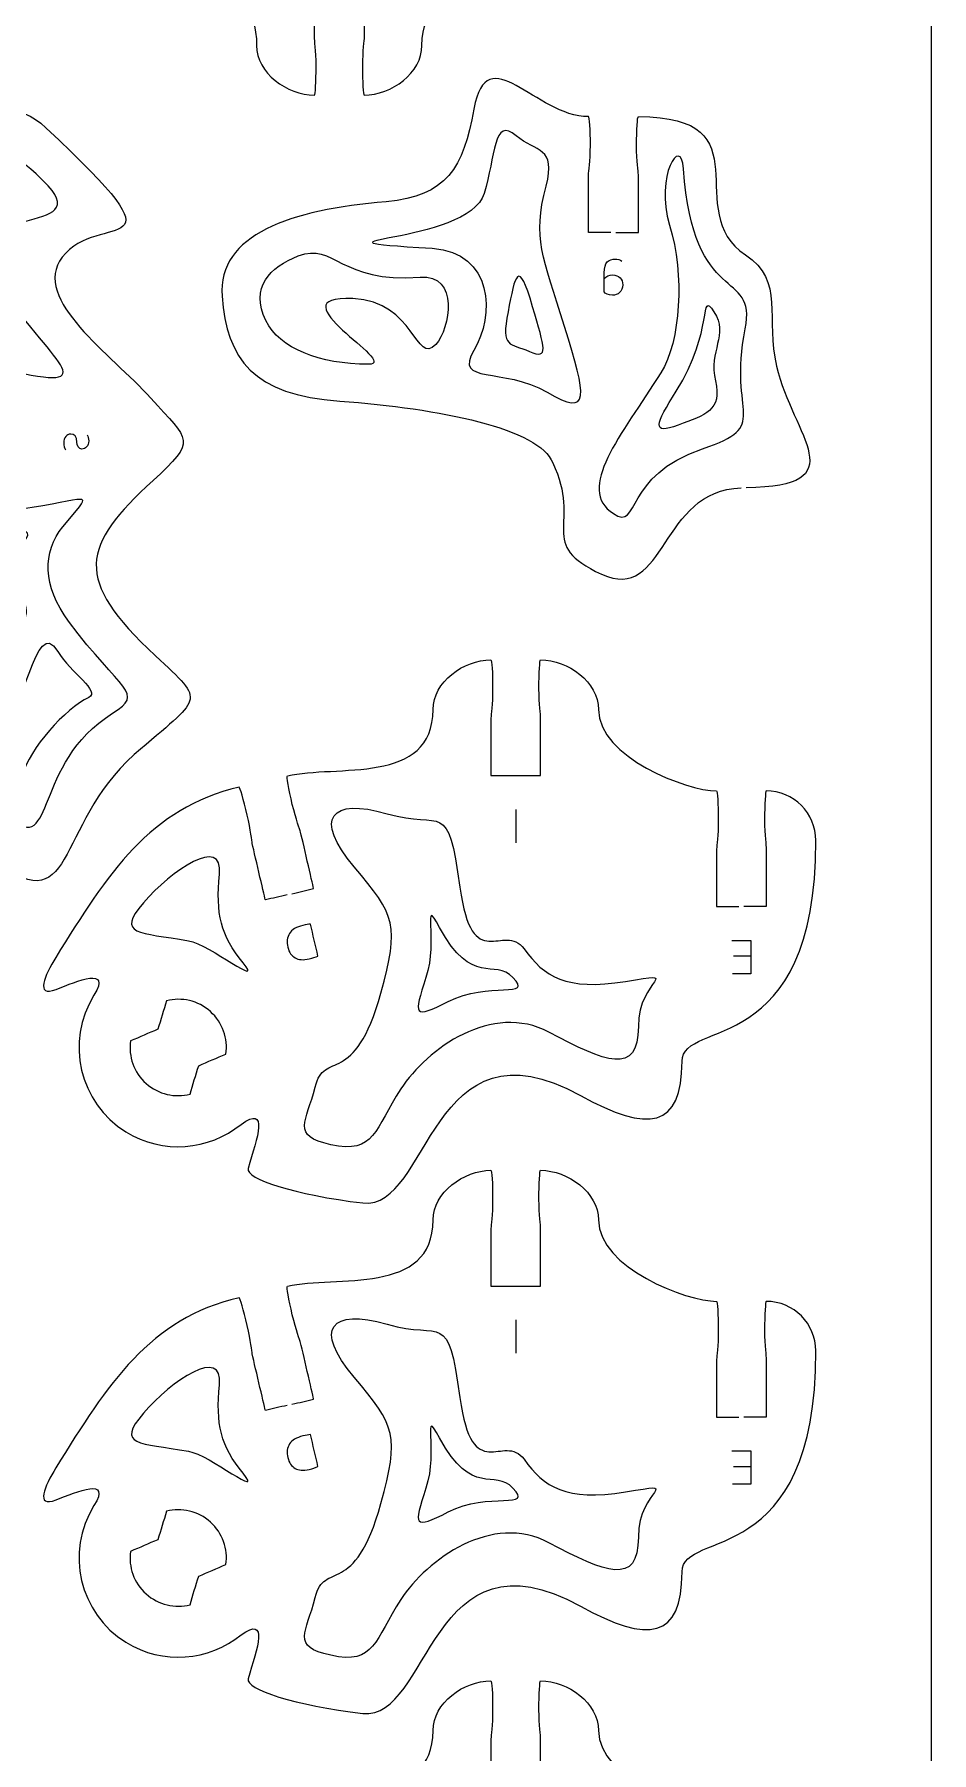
# Model space of a CAD drawing. Extents: x 0 to 300, y 0 to 300.
# Drawn here: x 245.8 to 300, y 66 to 169.9 of the extents above; entities that cross this region are included whole.
import ezdxf

# ---------------------------------------------------------------- set-up
doc = ezdxf.new("R2010")
doc.units = 0
doc.header["$MEASUREMENT"] = 0
doc.layers.add('DEFAULT', color=7, linetype='CONTINUOUS')

msp = doc.modelspace()

# ---------------------------------------------------------------- linework, layer by layer
at = {"layer": 'DEFAULT', "color": 1}
msp.add_lwpolyline([(300, 5.25), (300, 294.95)], dxfattribs=at)
at = {"layer": 'DEFAULT', "color": 250}
for points in [[(274.86, 123.05), (274.86, 121.03)], [(287.93, 115.13), (289.07, 115.13), (289.07, 113.11), (287.97, 113.11)], [(288.02, 114.19), (289.07, 114.19)], [(274.86, 92.19), (274.86, 90.17)], [(287.93, 84.27), (289.07, 84.27), (289.07, 82.25), (287.97, 82.25)], [(288.02, 83.33), (289.07, 83.33)]]:
    msp.add_lwpolyline(points, dxfattribs=at)
at = {"layer": 'DEFAULT', "color": 1}
for points, knots in [([(255.05, 182.01), (255.05, 181.56), (255.05, 181.11), (255.05, 180.66), (253.89, 180.66), (252.72, 180.66), (251.55, 180.66), (251.38, 180.66), (250.77, 180.75), (249.8, 180.75), (248.84, 180.75), (248.05, 180.71), (248.05, 180.66), (248.05, 179), (249.4, 177.66), (251.06, 177.66), (254.33, 177.66), (259.19, 173.49), (259.19, 169.24), (259.19, 167.58), (261.03, 166.23), (262.69, 166.23), (262.74, 166.23), (262.79, 167.02), (262.79, 167.98), (262.79, 168.95), (262.69, 169.56), (262.69, 169.73), (262.69, 170.9), (262.69, 172.07), (262.69, 173.24), (263.69, 173.24), (264.69, 173.24), (265.69, 173.24), (265.69, 172.07), (265.69, 170.9), (265.69, 169.73), (265.69, 169.56), (265.59, 168.95), (265.59, 167.98), (265.59, 167.02), (265.63, 166.23), (265.69, 166.23), (267.35, 166.23), (269.19, 167.58), (269.19, 169.24), (269.19, 173.83), (275.08, 172.56), (278, 173.25), (278.05, 173.26), (277.92, 174.03), (277.7, 174.97), (277.48, 175.92), (277.25, 176.49), (277.2, 176.66), (277, 177.51), (276.41, 180.07), (276.41, 180.07), (276.85, 180.17), (277.28, 180.27), (277.72, 180.37)], [0, 0, 0, 0, 3.83, 3.83, 3.83, 13.75, 13.75, 13.75, 14.75, 14.75, 14.75, 15.75, 15.75, 15.75, 16.75, 16.75, 16.75, 17.75, 17.75, 17.75, 18.75, 18.75, 18.75, 19.75, 19.75, 19.75, 20.75, 20.75, 20.75, 30.68, 30.68, 30.68, 39.18, 39.18, 39.18, 49.11, 49.11, 49.11, 50.11, 50.11, 50.11, 51.11, 51.11, 51.11, 52.11, 52.11, 52.11, 53.11, 53.11, 53.11, 54.11, 54.11, 54.11, 55.11, 55.11, 55.11, 56.11, 56.11, 56.11, 59.940117, 59.940117, 59.940117, 59.940117]), ([(280.61, 157.93), (280.16, 157.93), (279.71, 157.93), (279.26, 157.93), (279.26, 159.1), (279.26, 160.26), (279.26, 161.43), (279.26, 161.61), (279.37, 162.21), (279.37, 163.18), (279.37, 164.15), (279.32, 164.93), (279.26, 164.93), (276.05, 164.93), (273.12, 169.79), (272.33, 165.39), (271.7, 161.84), (270.66, 160.1), (267.03, 159.79), (261.22, 159.29), (256.83, 157.8), (257.11, 154.08), (257.39, 150.26), (258.97, 148.1), (264.23, 147.73), (270.23, 147.3), (276.34, 146.07), (277.09, 144), (278.88, 140.26), (276.06, 139.09), (280.04, 137.27), (283.97, 135.47), (283.56, 142.36), (288.48, 142.49)], [0, 0, 0, 0, 3.82, 3.82, 3.82, 13.74, 13.74, 13.74, 14.74, 14.74, 14.74, 15.74, 15.74, 15.74, 16.74, 16.74, 16.74, 17.74, 17.74, 17.74, 18.74, 18.74, 18.74, 19.74, 19.74, 19.74, 20.74, 20.74, 20.74, 21.74, 21.74, 21.74, 22.74, 22.74, 22.74, 22.74]), ([(235.11, 163.17), (239.12, 162.8), (243.11, 167.4), (246.46, 164.26), (255.36, 155.9), (249.64, 159.34), (247.44, 156.43), (245.52, 153.87), (250.43, 150.56), (252.79, 147.92), (255.17, 145.27), (255.61, 145.41), (252.93, 142.93), (248.6, 138.95), (248.06, 137), (253.08, 132.34), (256.22, 129.43), (255.86, 129.92), (251.8, 126.36), (246.88, 122.04), (248.38, 115.85), (242.95, 120.25)], [0, 0, 0, 0, 1, 1, 1, 2, 2, 2, 3, 3, 3, 4, 4, 4, 5, 5, 5, 6, 6, 6, 7, 7, 7, 7]), ([(280.91, 157.93), (281.36, 157.93), (281.81, 157.93), (282.27, 157.93), (282.27, 159.1), (282.27, 160.26), (282.27, 161.43), (282.27, 161.61), (282.16, 162.21), (282.16, 163.18), (282.16, 164.15), (282.21, 164.93), (282.27, 164.93), (290.06, 164.93), (284.75, 159.21), (288.75, 156.57), (291.13, 155), (289.94, 152.72), (290.62, 149.85), (291.63, 145.58), (295.46, 142.54), (288.78, 142.5)], [0, 0, 0, 0, 3.84, 3.84, 3.84, 13.76, 13.76, 13.76, 14.76, 14.76, 14.76, 15.76, 15.76, 15.76, 16.76, 16.76, 16.76, 17.76, 17.76, 17.76, 18.76, 18.76, 18.76, 18.76]), ([(261.33, 117.95), (261.77, 118.05), (262.21, 118.16), (262.64, 118.26), (262.64, 118.26), (262.05, 120.82), (261.85, 121.67), (261.81, 121.84), (261.57, 122.41), (261.35, 123.35), (261.13, 124.29), (261, 125.06), (261.05, 125.08), (263.97, 125.77), (269.86, 124.49), (269.86, 129.09), (269.86, 130.75), (271.7, 132.09), (273.36, 132.09), (273.42, 132.09), (273.46, 131.31), (273.46, 130.34), (273.46, 129.37), (273.36, 128.76), (273.36, 128.59), (273.36, 127.42), (273.36, 126.26), (273.36, 125.09), (274.36, 125.09), (275.36, 125.09), (276.36, 125.09), (276.36, 126.26), (276.36, 127.42), (276.36, 128.59), (276.36, 128.76), (276.26, 129.37), (276.26, 130.34), (276.26, 131.31), (276.31, 132.09), (276.36, 132.09), (278.02, 132.09), (279.86, 130.75), (279.86, 129.09), (279.86, 126.2), (285.2, 124.17), (287, 124.17), (287.06, 124.17), (287.1, 123.38), (287.1, 122.42), (287.1, 121.45), (287, 120.84), (287, 120.67), (287, 119.5), (287, 118.33), (287, 117.17), (287.45, 117.17), (287.9, 117.17), (288.35, 117.17)], [0, 0, 0, 0, 3.830117, 3.830117, 3.830117, 4.830117, 4.830117, 4.830117, 5.830117, 5.830117, 5.830117, 6.830117, 6.830117, 6.830117, 7.830117, 7.830117, 7.830117, 8.830117, 8.830117, 8.830117, 9.830117, 9.830117, 9.830117, 10.830117, 10.830117, 10.830117, 20.760117, 20.760117, 20.760117, 29.260117, 29.260117, 29.260117, 39.190117, 39.190117, 39.190117, 40.190117, 40.190117, 40.190117, 41.190117, 41.190117, 41.190117, 42.190117, 42.190117, 42.190117, 43.190117, 43.190117, 43.190117, 44.190117, 44.190117, 44.190117, 45.190117, 45.190117, 45.190117, 55.110117, 55.110117, 55.110117, 58.930117, 58.930117, 58.930117, 58.930117]), ([(261.04, 117.88), (260.6, 117.78), (260.16, 117.68), (259.72, 117.58), (259.72, 117.58), (259.12, 120.13), (258.93, 120.99), (258.89, 121.16), (258.85, 121.77), (258.62, 122.71), (258.4, 123.65), (258.19, 124.39), (258.13, 124.39), (252.73, 123.13), (250.21, 119.19), (247.05, 114.1), (246.38, 113.02), (245.78, 111.66), (247.07, 112.17), (248.36, 112.68), (250.44, 113.56), (249.36, 111.82), (247.61, 109.01), (248.48, 105.3), (251.29, 103.56), (253.52, 102.17), (256.32, 102.44), (258.25, 104.01), (259.95, 105.21), (259.24, 103.2), (258.68, 101.35), (258.49, 100.72), (261.53, 99.74), (265.61, 99.26), (269.69, 98.79), (269.65, 110.8), (278.78, 105.75), (282.88, 103.48), (284.91, 103.76), (284.91, 107.82), (284.91, 110.45), (293, 107.82), (293, 121.17), (293, 122.83), (291.66, 124.17), (290, 124.17), (289.95, 124.17), (289.9, 123.38), (289.9, 122.42), (289.9, 121.45), (290, 120.84), (290, 120.67), (290, 119.5), (290, 118.33), (290, 117.17), (289.55, 117.17), (289.1, 117.17), (288.65, 117.17)], [0, 0, 0, 0, 3.82038, 3.82038, 3.82038, 4.82038, 4.82038, 4.82038, 5.82038, 5.82038, 5.82038, 6.82038, 6.82038, 6.82038, 7.82038, 7.82038, 7.82038, 8.82038, 8.82038, 8.82038, 9.82038, 9.82038, 9.82038, 10.82038, 10.82038, 10.82038, 11.82038, 11.82038, 11.82038, 12.82038, 12.82038, 12.82038, 13.82038, 13.82038, 13.82038, 14.82038, 14.82038, 14.82038, 15.82038, 15.82038, 15.82038, 16.82038, 16.82038, 16.82038, 17.82038, 17.82038, 17.82038, 18.82038, 18.82038, 18.82038, 19.82038, 19.82038, 19.82038, 29.74038, 29.74038, 29.74038, 33.57038, 33.57038, 33.57038, 33.57038]), ([(256.4, 110.83), (257.15, 110.16), (257.46, 109.19), (257.34, 108.26), (256.79, 108.03), (256.24, 107.79), (255.69, 107.55), (255.51, 106.98), (255.34, 106.41), (255.17, 105.84), (254.26, 105.6), (253.26, 105.82), (252.51, 106.48), (251.76, 107.15), (251.44, 108.12), (251.57, 109.05), (252.12, 109.29), (252.67, 109.52), (253.22, 109.76), (253.4, 110.33), (253.57, 110.91), (253.75, 111.48), (254.65, 111.71), (255.65, 111.5), (256.4, 110.83)], [1, 1, 1, 1, 2, 2, 2, 7.111761, 7.111761, 7.111761, 12.198784, 12.198784, 12.198784, 13.198784, 13.198784, 13.198784, 14.198784, 14.198784, 14.198784, 19.297421, 19.297421, 19.297421, 24.412311, 24.412311, 24.412311, 25.412311, 25.412311, 25.412311, 25.412311]), ([(261.33, 87.09), (261.77, 87.19), (262.21, 87.29), (262.64, 87.4), (262.64, 87.4), (262.05, 89.96), (261.85, 90.81), (261.81, 90.98), (261.57, 91.54), (261.35, 92.49), (261.13, 93.43), (261, 94.2), (261.05, 94.22), (263.97, 94.9), (269.86, 93.63), (269.86, 98.23), (269.86, 99.88), (271.7, 101.23), (273.36, 101.23), (273.42, 101.23), (273.46, 100.45), (273.46, 99.48), (273.46, 98.51), (273.36, 97.9), (273.36, 97.73), (273.36, 96.56), (273.36, 95.39), (273.36, 94.23), (274.36, 94.23), (275.36, 94.23), (276.36, 94.23), (276.36, 95.39), (276.36, 96.56), (276.36, 97.73), (276.36, 97.9), (276.26, 98.51), (276.26, 99.48), (276.26, 100.45), (276.31, 101.23), (276.36, 101.23), (278.02, 101.23), (279.86, 99.88), (279.86, 98.23), (279.86, 95.34), (285.2, 93.31), (287, 93.31), (287.06, 93.31), (287.1, 92.52), (287.1, 91.56), (287.1, 90.59), (287, 89.98), (287, 89.81), (287, 88.64), (287, 87.47), (287, 86.31), (287.45, 86.31), (287.9, 86.31), (288.35, 86.31)], [0, 0, 0, 0, 3.830117, 3.830117, 3.830117, 4.830117, 4.830117, 4.830117, 5.830117, 5.830117, 5.830117, 6.830117, 6.830117, 6.830117, 7.830117, 7.830117, 7.830117, 8.830117, 8.830117, 8.830117, 9.830117, 9.830117, 9.830117, 10.830117, 10.830117, 10.830117, 20.760117, 20.760117, 20.760117, 29.260117, 29.260117, 29.260117, 39.190117, 39.190117, 39.190117, 40.190117, 40.190117, 40.190117, 41.190117, 41.190117, 41.190117, 42.190117, 42.190117, 42.190117, 43.190117, 43.190117, 43.190117, 44.190117, 44.190117, 44.190117, 45.190117, 45.190117, 45.190117, 55.110117, 55.110117, 55.110117, 58.930117, 58.930117, 58.930117, 58.930117]), ([(261.04, 87.02), (260.6, 86.92), (260.16, 86.82), (259.72, 86.72), (259.72, 86.72), (259.12, 89.27), (258.93, 90.13), (258.89, 90.3), (258.85, 90.91), (258.62, 91.85), (258.4, 92.78), (258.19, 93.53), (258.13, 93.53), (252.73, 92.27), (250.21, 88.33), (247.05, 83.24), (246.38, 82.15), (245.78, 80.8), (247.07, 81.31), (248.36, 81.82), (250.44, 82.69), (249.36, 80.96), (247.61, 78.15), (248.48, 74.44), (251.29, 72.7), (253.52, 71.31), (256.32, 71.57), (258.25, 73.15), (259.95, 74.34), (259.24, 72.34), (258.68, 70.49), (258.49, 69.86), (261.53, 68.88), (265.61, 68.4), (269.69, 67.93), (269.65, 79.93), (278.78, 74.88), (282.88, 72.61), (284.91, 72.89), (284.91, 76.96), (284.91, 79.59), (293, 76.96), (293, 90.31), (293, 91.96), (291.66, 93.31), (290, 93.31), (289.95, 93.31), (289.9, 92.52), (289.9, 91.56), (289.9, 90.59), (290, 89.98), (290, 89.81), (290, 88.64), (290, 87.47), (290, 86.31), (289.55, 86.31), (289.1, 86.31), (288.65, 86.31)], [0, 0, 0, 0, 3.82038, 3.82038, 3.82038, 4.82038, 4.82038, 4.82038, 5.82038, 5.82038, 5.82038, 6.82038, 6.82038, 6.82038, 7.82038, 7.82038, 7.82038, 8.82038, 8.82038, 8.82038, 9.82038, 9.82038, 9.82038, 10.82038, 10.82038, 10.82038, 11.82038, 11.82038, 11.82038, 12.82038, 12.82038, 12.82038, 13.82038, 13.82038, 13.82038, 14.82038, 14.82038, 14.82038, 15.82038, 15.82038, 15.82038, 16.82038, 16.82038, 16.82038, 17.82038, 17.82038, 17.82038, 18.82038, 18.82038, 18.82038, 19.82038, 19.82038, 19.82038, 29.74038, 29.74038, 29.74038, 33.57038, 33.57038, 33.57038, 33.57038]), ([(200.28, 67.49), (200.64, 71.5), (196.04, 75.49), (199.19, 78.84), (207.55, 87.74), (204.1, 82.02), (207.02, 79.82), (209.57, 77.9), (212.89, 82.81), (215.52, 85.17), (218.18, 87.55), (218.04, 87.99), (220.51, 85.3), (224.5, 80.98), (226.45, 80.44), (231.11, 85.46), (234.02, 88.6), (233.53, 88.23), (237.09, 84.18), (241.41, 79.25), (247.6, 80.75), (243.2, 75.32)], [0, 0, 0, 0, 1, 1, 1, 2, 2, 2, 3, 3, 3, 4, 4, 4, 5, 5, 5, 6, 6, 6, 7, 7, 7, 7]), ([(256.4, 79.97), (257.15, 79.3), (257.46, 78.33), (257.34, 77.4), (256.79, 77.16), (256.24, 76.93), (255.69, 76.69), (255.51, 76.12), (255.34, 75.55), (255.17, 74.97), (254.26, 74.74), (253.26, 74.96), (252.51, 75.62), (251.76, 76.29), (251.44, 77.26), (251.57, 78.19), (252.12, 78.43), (252.67, 78.66), (253.22, 78.9), (253.4, 79.47), (253.57, 80.05), (253.75, 80.62), (254.65, 80.84), (255.65, 80.64), (256.4, 79.97)], [1, 1, 1, 1, 2, 2, 2, 7.111761, 7.111761, 7.111761, 12.198784, 12.198784, 12.198784, 13.198784, 13.198784, 13.198784, 14.198784, 14.198784, 14.198784, 19.297421, 19.297421, 19.297421, 24.412311, 24.412311, 24.412311, 25.412311, 25.412311, 25.412311, 25.412311]), ([(261.33, 56.23), (261.77, 56.33), (262.21, 56.43), (262.64, 56.53), (262.64, 56.53), (262.05, 59.1), (261.85, 59.95), (261.81, 60.12), (261.57, 60.68), (261.35, 61.63), (261.13, 62.57), (261, 63.34), (261.05, 63.35), (263.97, 64.04), (269.86, 62.77), (269.86, 67.36), (269.86, 69.02), (271.7, 70.37), (273.36, 70.37), (273.42, 70.37), (273.46, 69.58), (273.46, 68.62), (273.46, 67.65), (273.36, 67.04), (273.36, 66.87), (273.36, 65.7), (273.36, 64.53), (273.36, 63.36), (274.36, 63.36), (275.36, 63.36), (276.36, 63.36), (276.36, 64.53), (276.36, 65.7), (276.36, 66.87), (276.36, 67.04), (276.26, 67.65), (276.26, 68.62), (276.26, 69.58), (276.31, 70.37), (276.36, 70.37), (278.02, 70.37), (279.86, 69.02), (279.86, 67.36), (279.86, 64.48), (285.2, 62.44), (287, 62.44), (287.06, 62.44), (287.1, 61.66), (287.1, 60.69), (287.1, 59.73), (287, 59.12), (287, 58.94), (287, 57.78), (287, 56.61), (287, 55.44), (287.45, 55.44), (287.9, 55.44), (288.35, 55.44)], [0, 0, 0, 0, 3.830117, 3.830117, 3.830117, 4.830117, 4.830117, 4.830117, 5.830117, 5.830117, 5.830117, 6.830117, 6.830117, 6.830117, 7.830117, 7.830117, 7.830117, 8.830117, 8.830117, 8.830117, 9.830117, 9.830117, 9.830117, 10.830117, 10.830117, 10.830117, 20.760117, 20.760117, 20.760117, 29.260117, 29.260117, 29.260117, 39.190117, 39.190117, 39.190117, 40.190117, 40.190117, 40.190117, 41.190117, 41.190117, 41.190117, 42.190117, 42.190117, 42.190117, 43.190117, 43.190117, 43.190117, 44.190117, 44.190117, 44.190117, 45.190117, 45.190117, 45.190117, 55.110117, 55.110117, 55.110117, 58.930117, 58.930117, 58.930117, 58.930117]), ([(202, 47.33), (202.37, 51.34), (197.77, 55.32), (200.91, 58.67), (209.27, 67.57), (205.83, 61.85), (208.74, 59.66), (211.29, 57.74), (214.61, 62.64), (217.24, 65), (219.9, 67.38), (219.76, 67.82), (222.23, 65.14), (226.22, 60.81), (228.17, 60.27), (232.83, 65.3), (235.74, 68.44), (235.25, 68.07), (238.81, 64.02), (243.13, 59.09), (249.33, 60.59), (244.92, 55.16)], [0, 0, 0, 0, 1, 1, 1, 2, 2, 2, 3, 3, 3, 4, 4, 4, 5, 5, 5, 6, 6, 6, 7, 7, 7, 7])]:
    msp.add_open_spline(points, degree=3, knots=knots, dxfattribs=at)
at = {"layer": 'DEFAULT', "color": 5}
for points, knots in [([(246.59, 160.75), (249.49, 157.59), (240.19, 159.87), (243.43, 155.01), (246.74, 150.05), (250.32, 148.21), (244.04, 149.62), (240.5, 150.42), (241.75, 149.21), (239.44, 154.02), (236.28, 160.61), (233.78, 161.18), (238.57, 160.49), (242.5, 159.93), (242.5, 165.21), (246.59, 160.75)], [0, 0, 0, 0, 1, 1, 1, 2, 2, 2, 3, 3, 3, 4, 4, 4, 5, 5, 5, 5]), ([(276.69, 160.73), (275.85, 157.52), (276.5, 156.54), (277.81, 152.25), (279.12, 147.96), (279.43, 146.72), (276.75, 148.27), (274.08, 149.83), (271.09, 148.72), (272.33, 150.8), (273.58, 152.88), (273.52, 156.74), (269.81, 156.97), (260.51, 157.55), (272.01, 157.13), (272.95, 160.29), (273.62, 162.52), (273.51, 164.96), (274.88, 163.78), (276.09, 162.74), (277.33, 163.15), (276.69, 160.73)], [0, 0, 0, 0, 1, 1, 1, 2, 2, 2, 3, 3, 3, 4, 4, 4, 5, 5, 5, 6, 6, 6, 7, 7, 7, 7]), ([(283.63, 149.45), (284.83, 151.35), (285.07, 155.37), (284.16, 158.36), (283.25, 161.35), (284.86, 163.87), (285, 161.78), (285.56, 153.31), (289.47, 155.79), (288.73, 152.1), (287.67, 146.78), (290.38, 146.26), (286.15, 144.85), (281.32, 143.23), (282.4, 139.86), (280.76, 140.93), (278.46, 142.42), (281.21, 145.64), (283.63, 149.45)], [0, 0, 0, 0, 1, 1, 1, 2, 2, 2, 3, 3, 3, 4, 4, 4, 5, 5, 5, 6, 6, 6, 6]), ([(240.82, 137.91), (240.82, 141.31), (242.85, 140.88), (245.62, 141.3), (249.32, 141.87), (249.32, 142.39), (247.48, 140.13), (246.24, 138.63), (246.24, 136.55), (247.83, 134.42), (251.01, 130.14), (252.48, 130.11), (250.49, 128.86), (245.6, 125.81), (247.12, 120.21), (244.22, 122.51), (242.17, 124.14), (239.22, 126.77), (241.44, 128.49), (243.68, 130.23), (240.82, 128.65), (240.82, 137.91)], [0, 0, 0, 0, 1, 1, 1, 2, 2, 2, 3, 3, 3, 4, 4, 4, 5, 5, 5, 6, 6, 6, 7, 7, 7, 7]), ([(263.68, 102.78), (266.35, 102.19), (266.33, 103.72), (267.91, 106.15), (269.49, 108.59), (273.44, 111.41), (276.86, 109.58), (280.28, 107.76), (282.27, 106.93), (282.27, 109.92), (282.27, 112.9), (285.11, 113.23), (281.49, 112.65), (277.87, 112.07), (276.58, 112.94), (275.36, 114.62), (274.13, 116.31), (272.23, 112.93), (271.48, 118.35), (270.73, 123.78), (270.48, 121.81), (267.08, 122.79), (263.68, 123.78), (262.6, 122.52), (265.09, 119.58), (267.58, 116.64), (267.84, 116.03), (266.71, 111.95), (265.09, 106.14), (263.27, 108.56), (262.73, 106.26), (262.22, 104.15), (261.23, 103.32), (263.68, 102.78)], [1, 1, 1, 1, 2, 2, 2, 3, 3, 3, 4, 4, 4, 5, 5, 5, 6, 6, 6, 7, 7, 7, 8, 8, 8, 9, 9, 9, 10, 10, 10, 11, 11, 11, 12, 12, 12, 12]), ([(263.68, 71.91), (266.35, 71.32), (266.33, 72.86), (267.91, 75.29), (269.49, 77.72), (273.44, 80.55), (276.86, 78.72), (280.28, 76.89), (282.27, 76.07), (282.27, 79.06), (282.27, 82.04), (285.11, 82.37), (281.49, 81.79), (277.87, 81.21), (276.58, 82.08), (275.36, 83.76), (274.13, 85.44), (272.23, 82.06), (271.48, 87.49), (270.73, 92.91), (270.48, 90.94), (267.08, 91.93), (263.68, 92.91), (262.6, 91.66), (265.09, 88.72), (267.58, 85.78), (267.84, 85.16), (266.71, 81.09), (265.09, 75.28), (263.27, 77.7), (262.73, 75.4), (262.22, 73.28), (261.23, 72.45), (263.68, 71.91)], [1, 1, 1, 1, 2, 2, 2, 3, 3, 3, 4, 4, 4, 5, 5, 5, 6, 6, 6, 7, 7, 7, 8, 8, 8, 9, 9, 9, 10, 10, 10, 11, 11, 11, 12, 12, 12, 12])]:
    msp.add_open_spline(points, degree=3, knots=knots, dxfattribs=at)
at = {"layer": 'DEFAULT', "color": 3}
for points, knots in [([(261.71, 156.51), (260.01, 155.86), (258.76, 154.59), (259.75, 152.6), (260.59, 150.91), (263.01, 149.96), (265.95, 149.96), (267.96, 149.96), (260.1, 154.15), (265.01, 153.93), (268.81, 153.75), (268.79, 149.86), (270.02, 151.16), (270.91, 152.11), (271.44, 155.41), (269.08, 155.22), (264.2, 154.85), (263.91, 157.35), (261.71, 156.51)], [0, 0, 0, 0, 1, 1, 1, 2, 2, 2, 3, 3, 3, 4, 4, 4, 5, 5, 5, 6, 6, 6, 6]), ([(275.88, 153.44), (276.62, 150.91), (276.88, 150.21), (275.69, 150.74), (274.51, 151.26), (273.95, 150.89), (274.39, 153.13), (274.82, 155.37), (275.01, 156.43), (275.88, 153.44)], [0, 0, 0, 0, 1, 1, 1, 2, 2, 2, 3, 3, 3, 3]), ([(284.56, 148.33), (283.3, 146.33), (283.04, 145.66), (284.67, 146.28), (286.31, 146.9), (287.36, 147.15), (286.93, 148.96), (286.49, 150.76), (287.75, 151.76), (286.84, 153.13), (285.93, 154.5), (286.87, 152.01), (284.56, 148.33)], [0, 0, 0, 0, 1, 1, 1, 2, 2, 2, 3, 3, 3, 4, 4, 4, 4]), ([(242.56, 138.16), (242.56, 139.96), (245.88, 140.31), (245.3, 139.49), (244.75, 138.71), (244.51, 136.51), (245.13, 135.54), (245.67, 134.7), (244.67, 133.93), (244.3, 132.35), (243.93, 130.77), (243.68, 131.1), (243.1, 133.22), (242.52, 135.34), (242.56, 136.23), (242.56, 138.16)], [0, 0, 0, 0, 1, 1, 1, 2, 2, 2, 3, 3, 3, 4, 4, 4, 5, 5, 5, 5]), ([(245.03, 125.11), (245.47, 126.73), (247.62, 129.14), (249.04, 129.82), (249.79, 130.17), (247.95, 131.31), (247.17, 132.6), (245.75, 134.92), (245.37, 128.57), (243.05, 127.2), (242.26, 126.73), (244.77, 124.15), (245.03, 125.11)], [0, 0, 0, 0, 1, 1, 1, 2, 2, 2, 3, 3, 3, 4, 4, 4, 4]), ([(255.08, 115.11), (252.08, 115.64), (250.66, 115.43), (252.35, 117.4), (254.03, 119.38), (257.2, 121.49), (256.95, 119.13), (256.7, 116.76), (257.04, 115.41), (258.37, 113.78), (259.69, 112.16), (256.37, 114.89), (255.08, 115.11)], [0, 0, 0, 0, 1, 1, 1, 2, 2, 2, 3, 3, 3, 4, 4, 4, 4]), ([(274.69, 112.89), (275.97, 111.57), (273.2, 112.68), (270.77, 111.44), (268.67, 110.36), (268.67, 110.58), (269.43, 112.89), (270.18, 115.14), (269.14, 117.97), (270.24, 115.92), (272.22, 112.27), (273.56, 114.06), (274.69, 112.89)], [0, 0, 0, 0, 1, 1, 1, 2, 2, 2, 3, 3, 3, 4, 4, 4, 4]), ([(255.08, 84.25), (252.08, 84.78), (250.66, 84.56), (252.35, 86.54), (254.03, 88.52), (257.2, 90.63), (256.95, 88.27), (256.7, 85.9), (257.04, 84.55), (258.37, 82.92), (259.69, 81.29), (256.37, 84.03), (255.08, 84.25)], [0, 0, 0, 0, 1, 1, 1, 2, 2, 2, 3, 3, 3, 4, 4, 4, 4]), ([(274.69, 82.02), (275.97, 80.71), (273.2, 81.82), (270.77, 80.58), (268.67, 79.5), (268.67, 79.72), (269.43, 82.02), (270.18, 84.28), (269.14, 87.11), (270.24, 85.06), (272.22, 81.41), (273.56, 83.2), (274.69, 82.02)], [0, 0, 0, 0, 1, 1, 1, 2, 2, 2, 3, 3, 3, 4, 4, 4, 4])]:
    msp.add_open_spline(points, degree=3, knots=knots, dxfattribs=at)
at = {"layer": 'DEFAULT', "color": 250}
for points, knots in [([(280.21, 155.15), (280.29, 155.27), (280.52, 155.36), (280.73, 155.36), (281.08, 155.36), (281.33, 155.1), (281.33, 154.77), (281.33, 154.36), (281.02, 154.13), (280.7, 154.13), (280.46, 154.13), (280.26, 154.24), (280.2, 154.34), (280.21, 154.44), (280.21, 155.49), (280.21, 155.49), (280.21, 155.82), (280.27, 156.02), (280.39, 156.15), (280.52, 156.28), (280.7, 156.32), (280.86, 156.32), (281.01, 156.32), (281.18, 156.28), (281.28, 156.2)], [0, 0, 0, 0, 1, 1, 1, 2, 2, 2, 3, 3, 3, 4, 4, 4, 5, 5, 5, 6, 6, 6, 7, 7, 7, 8, 8, 8, 8]), ([(248.95, 145.69), (249, 145.61), (249.04, 145.48), (249.04, 145.33), (249.04, 145.02), (248.85, 144.83), (248.62, 144.83), (248.44, 144.83), (248.33, 145.04), (248.33, 145.26), (248.33, 145.6), (248.18, 145.74), (247.96, 145.74), (247.71, 145.74), (247.53, 145.54), (247.53, 145.2), (247.53, 145.04), (247.57, 144.89), (247.63, 144.79)], [0, 0, 0, 0, 1, 1, 1, 2, 2, 2, 3, 3, 3, 4, 4, 4, 5, 5, 5, 6, 6, 6, 6]), ([(262.9, 114.18), (262.76, 114.12), (262.58, 114.06), (262.37, 114.02), (262.01, 113.93), (261.73, 113.95), (261.52, 114.08), (261.31, 114.2), (261.15, 114.4), (261.08, 114.72), (261, 115.04), (261.04, 115.32), (261.18, 115.55), (261.32, 115.78), (261.6, 115.95), (261.99, 116.03), (262.17, 116.08), (262.32, 116.1), (262.45, 116.12), (262.6, 115.47), (262.75, 114.83), (262.9, 114.18)], [0, 0, 0, 0, 1, 1, 1, 2, 2, 2, 3, 3, 3, 4, 4, 4, 5, 5, 5, 6, 6, 6, 11.635067, 11.635067, 11.635067, 11.635067]), ([(262.9, 83.32), (262.76, 83.26), (262.58, 83.2), (262.37, 83.15), (262.01, 83.07), (261.73, 83.09), (261.52, 83.21), (261.31, 83.33), (261.15, 83.54), (261.08, 83.86), (261, 84.18), (261.04, 84.46), (261.18, 84.69), (261.32, 84.91), (261.6, 85.08), (261.99, 85.17), (262.17, 85.21), (262.32, 85.24), (262.45, 85.26), (262.6, 84.61), (262.75, 83.97), (262.9, 83.32)], [0, 0, 0, 0, 1, 1, 1, 2, 2, 2, 3, 3, 3, 4, 4, 4, 5, 5, 5, 6, 6, 6, 11.635067, 11.635067, 11.635067, 11.635067])]:
    msp.add_open_spline(points, degree=3, knots=knots, dxfattribs=at)

doc.saveas('drawing.dxf')
